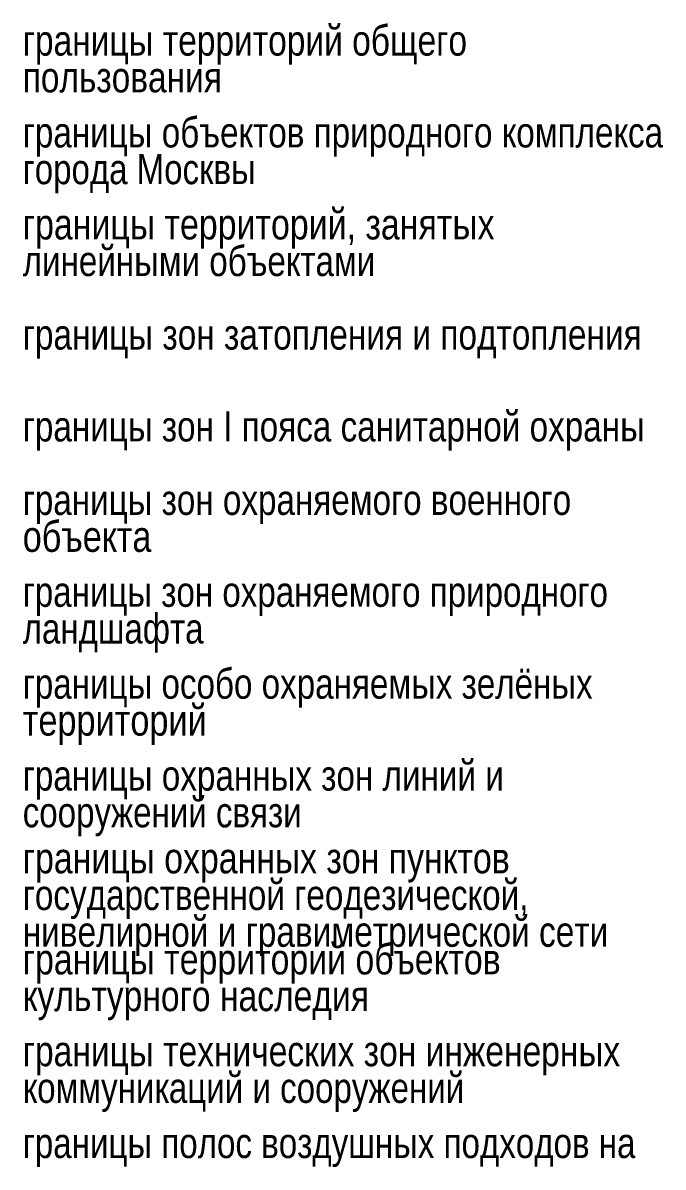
# Model space of a CAD drawing. Extents: x 8646 to 18206, y -17605 to -192.
# Drawn here: x 11168.11 to 11190.47, y -9034.61 to -8994.61 of the extents above; entities that cross this region are included whole.
import ezdxf

# ---------------------------------------------------------------- set-up
doc = ezdxf.new("R2010")
doc.units = 0
doc.layers.get('0').update_dxf_attribs({"linetype": 'CONTINUOUS'})
doc.styles.add('STYLE-ARIAL_NARROW', font='ARIALN.TTF')

msp = doc.modelspace()

# ---------------------------------------------------------------- texts
at = {"color": 8, "linetype": 'CONTINUOUS', "style": 'STYLE-ARIAL_NARROW'}
for s, height, width, p in [('границы территорий общего ', 1.06067, 0.963232, (11168.102, -8995.75)), ('пользования', 1.05934, 0.962767, (11168.102, -8997.035)), ('границы объектов природного комплекса ', 1.05467, 0.961126, (11168.102, -8998.96)), ('города Москвы', 1.04985, 0.959421, (11168.102, -9000.244)), ('границы территорий, занятых ', 1.06955, 0.966308, (11168.102, -9002.176)), ('линейными объектами', 1.05245, 0.960342, (11168.102, -9003.456)), ('границы зон затопления и подтопления', 1.05838, 0.962432, (11168.102, -9006.027)), ('границы зон I пояса санитарной охраны', 1.05522, 0.96132, (11168.102, -9009.238)), ('границы зон охраняемого военного ', 1.05414, 0.960941, (11168.102, -9011.807)), ('объекта', 1.0772, 0.968919, (11168.102, -9013.098)), ('границы зон охраняемого природного ', 1.05204, 0.960198, (11168.102, -9015.019)), ('ландшафта', 1.0505, 0.959654, (11168.102, -9016.303)), ('границы особо охраняемых зелёных ', 1.05323, 0.96062, (11168.102, -9018.231)), ('территорий', 1.0776, 0.969051, (11168.102, -9019.522)), ('границы охранных зон линий и ', 1.05494, 0.961222, (11168.102, -9021.443)), ('сооружений связи', 1.05116, 0.959886, (11168.102, -9022.727)), ('границы охранных зон пунктов ', 1.06812, 0.965815, (11168.102, -9024.337)), ('государственной геодезической, ', 1.05549, 0.961418, (11168.102, -9025.619)), ('нивелирной и гравиметрической сети', 1.05781, 0.962234, (11168.102, -9026.904)), ('границы территорий объектов ', 1.0683, 0.965875, (11168.102, -9027.87)), ('культурного наследия', 1.06385, 0.964339, (11168.102, -9029.154)), ('границы технических зон инженерных ', 1.06213, 0.963741, (11168.102, -9031.08)), ('коммуникаций и сооружений', 1.05126, 0.959921, (11168.102, -9032.362)), ('границы полос воздушных подходов на ', 1.05224, 0.960268, (11168.102, -9034.29))]:
    msp.add_text(s, height=height, dxfattribs=dict(at, width=width)).set_placement(p)

doc.saveas('drawing.dxf')
